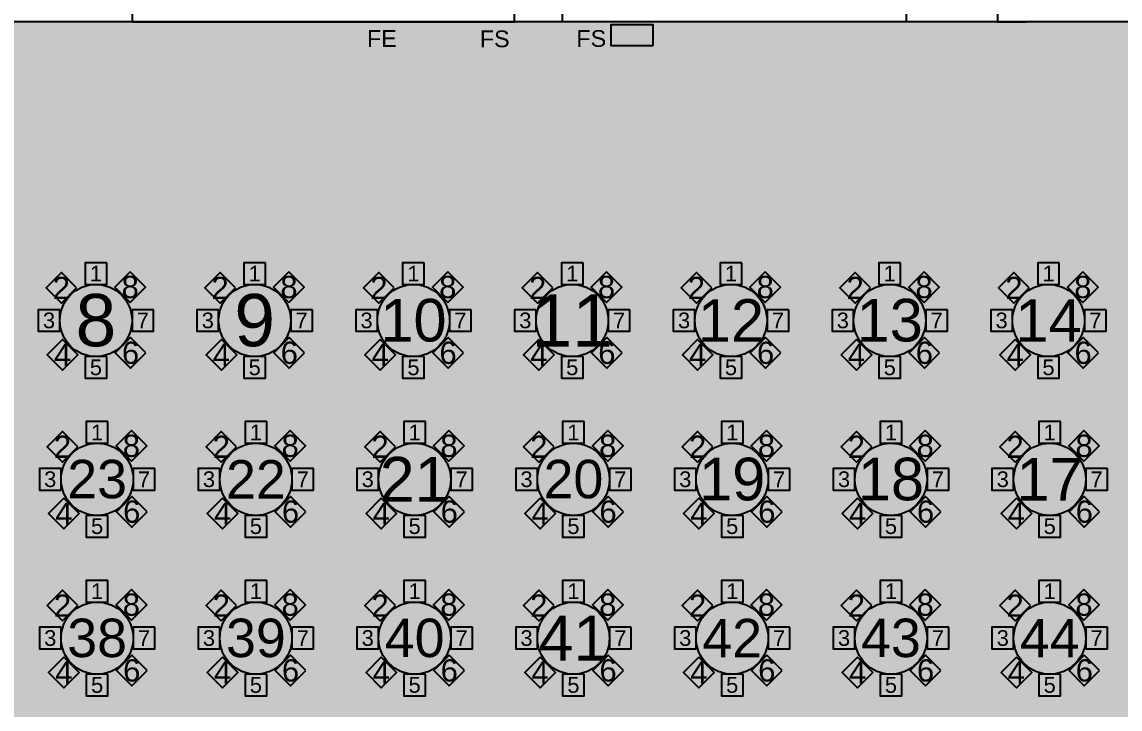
# Model space of a CAD drawing. Header units: feet. Extents: x 280 to 544, y 563 to 815.
# Drawn here: x 396.8 to 472.9, y 713.3 to 760.9 of the extents above; entities that cross this region are included whole.
import ezdxf
from ezdxf.enums import TextEntityAlignment as Align

# ---------------------------------------------------------------- set-up
doc = ezdxf.new("R2010")
doc.units = ezdxf.units.FT
doc.header["$MEASUREMENT"] = 0
for name, color, linetype in [('[labels]', 7, 'Continuous'), ('Background', 7, 'Continuous'), ('Building', 7, 'Continuous'), ('Layer 1', 7, 'Continuous')]:
    doc.layers.add(name, color=color, linetype=linetype)
doc.styles.add('Arial', font='Arial.ttf')

msp = doc.modelspace()

# ---------------------------------------------------------------- hatches: boundary and pattern name
at = {"layer": 'Background', "lineweight": 0, "true_color": 0xe6e6e6, "transparency": 33554687}
h = msp.add_hatch(color=254, dxfattribs=at)
h.dxf.hatch_style = 1
h.paths.add_polyline_path([(491.791, 760.881), (310.541, 760.881), (310.541, 592.714), (491.791, 592.714)])
at = {"layer": 'Layer 1', "lineweight": 0, "true_color": 0xd5a6bd, "transparency": 33554687}
h = msp.add_hatch(color=9, dxfattribs=at)
edge = h.paths.add_edge_path(flags=0)
edge.add_ellipse((401.957, 740.204), major_axis=(2.5, 0), ratio=1, start_angle=0.00573, end_angle=360, ccw=False)
edge.add_line((404.457, 740.204), (404.457, 740.204))
h = msp.add_hatch(color=9, dxfattribs=at)
edge = h.paths.add_edge_path(flags=0)
edge.add_ellipse((412.957, 740.204), major_axis=(2.5, 0), ratio=1, start_angle=0.00573, end_angle=360, ccw=False)
edge.add_line((415.457, 740.204), (415.457, 740.204))
h = msp.add_hatch(color=9, dxfattribs=at)
edge = h.paths.add_edge_path(flags=0)
edge.add_ellipse((423.957, 740.204), major_axis=(2.5, 0), ratio=1, start_angle=0.00573, end_angle=360, ccw=False)
edge.add_line((426.457, 740.204), (426.457, 740.204))
h = msp.add_hatch(color=9, dxfattribs=at)
edge = h.paths.add_edge_path(flags=0)
edge.add_ellipse((434.957, 740.204), major_axis=(2.5, 0), ratio=1, start_angle=0.00573, end_angle=360, ccw=False)
edge.add_line((437.457, 740.204), (437.457, 740.204))
h = msp.add_hatch(color=9, dxfattribs=at)
edge = h.paths.add_edge_path(flags=0)
edge.add_ellipse((445.957, 740.204), major_axis=(2.5, 0), ratio=1, start_angle=0.00573, end_angle=360, ccw=False)
edge.add_line((448.457, 740.204), (448.457, 740.204))
h = msp.add_hatch(color=9, dxfattribs=at)
edge = h.paths.add_edge_path(flags=0)
edge.add_ellipse((456.957, 740.204), major_axis=(2.5, 0), ratio=1, start_angle=0.00573, end_angle=360, ccw=False)
edge.add_line((459.457, 740.204), (459.457, 740.204))
h = msp.add_hatch(color=9, dxfattribs=at)
edge = h.paths.add_edge_path(flags=0)
edge.add_ellipse((467.957, 740.204), major_axis=(2.5, 0), ratio=1, start_angle=0.00573, end_angle=360, ccw=False)
edge.add_line((470.457, 740.204), (470.457, 740.204))
h = msp.add_hatch(color=9, dxfattribs=at)
edge = h.paths.add_edge_path(flags=0)
edge.add_ellipse((402.041, 729.204), major_axis=(2.5, 0), ratio=1, start_angle=0.00573, end_angle=360, ccw=False)
edge.add_line((404.54, 729.204), (404.541, 729.204))
h = msp.add_hatch(color=9, dxfattribs=at)
edge = h.paths.add_edge_path(flags=0)
edge.add_ellipse((413.041, 729.204), major_axis=(2.5, 0), ratio=1, start_angle=0.00573, end_angle=360, ccw=False)
edge.add_line((415.54, 729.204), (415.541, 729.204))
h = msp.add_hatch(color=9, dxfattribs=at)
edge = h.paths.add_edge_path(flags=0)
edge.add_ellipse((424.041, 729.204), major_axis=(2.5, 0), ratio=1, start_angle=0.00573, end_angle=360, ccw=False)
edge.add_line((426.54, 729.204), (426.541, 729.204))
h = msp.add_hatch(color=9, dxfattribs=at)
edge = h.paths.add_edge_path(flags=0)
edge.add_ellipse((435.041, 729.204), major_axis=(2.5, 0), ratio=1, start_angle=0.00573, end_angle=360, ccw=False)
edge.add_line((437.54, 729.204), (437.541, 729.204))
h = msp.add_hatch(color=9, dxfattribs=at)
edge = h.paths.add_edge_path(flags=0)
edge.add_ellipse((446.041, 729.204), major_axis=(2.5, 0), ratio=1, start_angle=0.00573, end_angle=360, ccw=False)
edge.add_line((448.54, 729.204), (448.541, 729.204))
h = msp.add_hatch(color=9, dxfattribs=at)
edge = h.paths.add_edge_path(flags=0)
edge.add_ellipse((457.041, 729.204), major_axis=(2.5, 0), ratio=1, start_angle=0.00573, end_angle=360, ccw=False)
edge.add_line((459.54, 729.204), (459.541, 729.204))
h = msp.add_hatch(color=9, dxfattribs=at)
edge = h.paths.add_edge_path(flags=0)
edge.add_ellipse((468.041, 729.204), major_axis=(2.5, 0), ratio=1, start_angle=0.00573, end_angle=360, ccw=False)
edge.add_line((470.54, 729.204), (470.541, 729.204))
h = msp.add_hatch(color=9, dxfattribs=at)
edge = h.paths.add_edge_path(flags=0)
edge.add_ellipse((402.041, 718.204), major_axis=(2.5, 0), ratio=1, start_angle=0.00573, end_angle=360, ccw=False)
edge.add_line((404.54, 718.204), (404.541, 718.204))
h = msp.add_hatch(color=9, dxfattribs=at)
edge = h.paths.add_edge_path(flags=0)
edge.add_ellipse((413.041, 718.204), major_axis=(2.5, 0), ratio=1, start_angle=0.00573, end_angle=360, ccw=False)
edge.add_line((415.54, 718.204), (415.541, 718.204))
h = msp.add_hatch(color=9, dxfattribs=at)
edge = h.paths.add_edge_path(flags=0)
edge.add_ellipse((424.041, 718.204), major_axis=(2.5, 0), ratio=1, start_angle=0.00573, end_angle=360, ccw=False)
edge.add_line((426.54, 718.204), (426.541, 718.204))
h = msp.add_hatch(color=9, dxfattribs=at)
edge = h.paths.add_edge_path(flags=0)
edge.add_ellipse((435.041, 718.204), major_axis=(2.5, 0), ratio=1, start_angle=0.00573, end_angle=360, ccw=False)
edge.add_line((437.54, 718.204), (437.541, 718.204))
h = msp.add_hatch(color=9, dxfattribs=at)
edge = h.paths.add_edge_path(flags=0)
edge.add_ellipse((446.041, 718.204), major_axis=(2.5, 0), ratio=1, start_angle=0.00573, end_angle=360, ccw=False)
edge.add_line((448.54, 718.204), (448.541, 718.204))
h = msp.add_hatch(color=9, dxfattribs=at)
edge = h.paths.add_edge_path(flags=0)
edge.add_ellipse((457.041, 718.204), major_axis=(2.5, 0), ratio=1, start_angle=0.00573, end_angle=360, ccw=False)
edge.add_line((459.54, 718.204), (459.541, 718.204))
h = msp.add_hatch(color=9, dxfattribs=at)
edge = h.paths.add_edge_path(flags=0)
edge.add_ellipse((468.041, 718.204), major_axis=(2.5, 0), ratio=1, start_angle=0.00573, end_angle=360, ccw=False)
edge.add_line((470.54, 718.204), (470.541, 718.204))

# ---------------------------------------------------------------- linework, layer by layer
at = {"layer": 'Background', "color": 254, "lineweight": 0, "true_color": 0xe6e6e6, "transparency": 33554687}
msp.add_lwpolyline([(491.791, 760.881), (310.541, 760.881), (310.541, 592.714), (491.791, 592.714)], close=True, dxfattribs=at)
at = {"layer": 'Background', "color": 254, "lineweight": 25, "true_color": 0xe6e6e6}
msp.add_lwpolyline([(491.791, 760.881), (310.541, 760.881), (310.541, 592.714), (491.791, 592.714)], close=True, dxfattribs=at)
at = {"layer": 'Building', "color": 18, "lineweight": 25, "true_color": 0x000000}
for points in [[(402.921, 761.881), (404.457, 761.881), (404.457, 760.881), (430.957, 760.881), (430.957, 761.548), (408.438, 761.548), (407.838, 763.787), (403.947, 778.307)], [(443.657, 774.798), (443.657, 769.298), (444.157, 769.298), (444.157, 772.371), (456.779, 772.371), (456.779, 762.048), (457.753, 762.048), (457.753, 761.548), (458.096, 761.548), (458.096, 760.881), (434.291, 760.881), (434.291, 761.548), (443.657, 761.548), (443.657, 762.048), (457.753, 762.048), (457.753, 766.983), (466.419, 766.983), (466.419, 761.548), (466.961, 761.548), (464.429, 761.548), (464.429, 760.881), (466.419, 760.881)]]:
    msp.add_lwpolyline(points, dxfattribs=at)
msp.add_lwpolyline([(440.56, 759.256), (440.56, 760.693), (437.623, 760.693), (437.623, 759.256)], close=True, dxfattribs=at)
at = {"layer": 'Layer 1', "color": 18, "lineweight": 25, "true_color": 0x000000}
for points in [[(402.707, 744.204), (401.207, 744.204), (401.207, 742.704), (402.707, 742.704)], [(413.707, 744.204), (412.207, 744.204), (412.207, 742.704), (413.707, 742.704)], [(424.707, 744.204), (423.207, 744.204), (423.207, 742.704), (424.707, 742.704)], [(435.707, 744.204), (434.207, 744.204), (434.207, 742.704), (435.707, 742.704)], [(446.707, 744.204), (445.207, 744.204), (445.207, 742.704), (446.707, 742.704)], [(457.707, 744.204), (456.207, 744.204), (456.207, 742.704), (457.707, 742.704)], [(468.707, 744.204), (467.207, 744.204), (467.207, 742.704), (468.707, 742.704)], [(400.622, 742.457), (399.562, 743.518), (398.501, 742.457), (399.562, 741.397)], [(404.332, 743.574), (403.272, 742.514), (404.332, 741.453), (405.393, 742.514)], [(411.622, 742.457), (410.562, 743.518), (409.501, 742.457), (410.562, 741.397)], [(415.332, 743.574), (414.272, 742.514), (415.332, 741.453), (416.393, 742.514)], [(422.622, 742.457), (421.562, 743.518), (420.501, 742.457), (421.562, 741.397)], [(426.332, 743.574), (425.272, 742.514), (426.332, 741.453), (427.393, 742.514)], [(433.622, 742.457), (432.562, 743.518), (431.501, 742.457), (432.562, 741.397)], [(437.332, 743.574), (436.272, 742.514), (437.332, 741.453), (438.393, 742.514)], [(444.622, 742.457), (443.562, 743.518), (442.501, 742.457), (443.562, 741.397)], [(448.332, 743.574), (447.272, 742.514), (448.332, 741.453), (449.393, 742.514)], [(455.622, 742.457), (454.562, 743.518), (453.501, 742.457), (454.562, 741.397)], [(459.332, 743.574), (458.272, 742.514), (459.332, 741.453), (460.393, 742.514)], [(466.622, 742.457), (465.562, 743.518), (464.501, 742.457), (465.562, 741.397)], [(470.332, 743.574), (469.272, 742.514), (470.332, 741.453), (471.393, 742.514)], [(399.457, 740.954), (397.957, 740.954), (397.957, 739.454), (399.457, 739.454)], [(405.957, 740.954), (404.457, 740.954), (404.457, 739.454), (405.957, 739.454)], [(410.457, 740.954), (408.957, 740.954), (408.957, 739.454), (410.457, 739.454)], [(416.957, 740.954), (415.457, 740.954), (415.457, 739.454), (416.957, 739.454)], [(421.457, 740.954), (419.957, 740.954), (419.957, 739.454), (421.457, 739.454)], [(427.957, 740.954), (426.457, 740.954), (426.457, 739.454), (427.957, 739.454)], [(432.457, 740.954), (430.957, 740.954), (430.957, 739.454), (432.457, 739.454)], [(438.957, 740.954), (437.457, 740.954), (437.457, 739.454), (438.957, 739.454)], [(443.457, 740.954), (441.957, 740.954), (441.957, 739.454), (443.457, 739.454)], [(449.957, 740.954), (448.457, 740.954), (448.457, 739.454), (449.957, 739.454)], [(454.457, 740.954), (452.957, 740.954), (452.957, 739.454), (454.457, 739.454)], [(460.957, 740.954), (459.457, 740.954), (459.457, 739.454), (460.957, 739.454)], [(465.457, 740.954), (463.957, 740.954), (463.957, 739.454), (465.457, 739.454)], [(471.957, 740.954), (470.457, 740.954), (470.457, 739.454), (471.957, 739.454)], [(399.648, 738.89), (398.587, 737.829), (399.648, 736.769), (400.709, 737.829)], [(405.416, 737.957), (404.356, 739.018), (403.295, 737.957), (404.356, 736.897)], [(410.648, 738.89), (409.587, 737.829), (410.648, 736.769), (411.709, 737.829)], [(416.416, 737.957), (415.356, 739.018), (414.295, 737.957), (415.356, 736.897)], [(421.648, 738.89), (420.587, 737.829), (421.648, 736.769), (422.709, 737.829)], [(427.416, 737.957), (426.356, 739.018), (425.295, 737.957), (426.356, 736.897)], [(432.648, 738.89), (431.587, 737.829), (432.648, 736.769), (433.709, 737.829)], [(438.416, 737.957), (437.356, 739.018), (436.295, 737.957), (437.356, 736.897)], [(443.648, 738.89), (442.587, 737.829), (443.648, 736.769), (444.709, 737.829)], [(449.416, 737.957), (448.356, 739.018), (447.295, 737.957), (448.356, 736.897)], [(454.648, 738.89), (453.587, 737.829), (454.648, 736.769), (455.709, 737.829)], [(460.416, 737.957), (459.356, 739.018), (458.295, 737.957), (459.356, 736.897)], [(465.648, 738.89), (464.587, 737.829), (465.648, 736.769), (466.709, 737.829)], [(471.416, 737.957), (470.356, 739.018), (469.295, 737.957), (470.356, 736.897)], [(402.707, 737.704), (401.207, 737.704), (401.207, 736.204), (402.707, 736.204)], [(413.707, 737.704), (412.207, 737.704), (412.207, 736.204), (413.707, 736.204)], [(424.707, 737.704), (423.207, 737.704), (423.207, 736.204), (424.707, 736.204)], [(435.707, 737.704), (434.207, 737.704), (434.207, 736.204), (435.707, 736.204)], [(446.707, 737.704), (445.207, 737.704), (445.207, 736.204), (446.707, 736.204)], [(457.707, 737.704), (456.207, 737.704), (456.207, 736.204), (457.707, 736.204)], [(468.707, 737.704), (467.207, 737.704), (467.207, 736.204), (468.707, 736.204)], [(402.791, 733.204), (401.291, 733.204), (401.291, 731.704), (402.791, 731.704)], [(413.791, 733.204), (412.291, 733.204), (412.291, 731.704), (413.791, 731.704)], [(424.791, 733.204), (423.291, 733.204), (423.291, 731.704), (424.791, 731.704)], [(435.791, 733.204), (434.291, 733.204), (434.291, 731.704), (435.791, 731.704)], [(446.791, 733.204), (445.291, 733.204), (445.291, 731.704), (446.791, 731.704)], [(457.791, 733.204), (456.291, 733.204), (456.291, 731.704), (457.791, 731.704)], [(468.791, 733.204), (467.291, 733.204), (467.291, 731.704), (468.791, 731.704)], [(400.706, 731.457), (399.645, 732.518), (398.584, 731.457), (399.645, 730.397)], [(404.416, 732.574), (403.355, 731.514), (404.416, 730.453), (405.476, 731.514)], [(411.706, 731.457), (410.645, 732.518), (409.584, 731.457), (410.645, 730.397)], [(415.416, 732.574), (414.355, 731.514), (415.416, 730.453), (416.476, 731.514)], [(422.706, 731.457), (421.645, 732.518), (420.584, 731.457), (421.645, 730.397)], [(426.416, 732.574), (425.355, 731.514), (426.416, 730.453), (427.476, 731.514)], [(433.706, 731.457), (432.645, 732.518), (431.584, 731.457), (432.645, 730.397)], [(437.416, 732.574), (436.355, 731.514), (437.416, 730.453), (438.476, 731.514)], [(444.706, 731.457), (443.645, 732.518), (442.584, 731.457), (443.645, 730.397)], [(448.416, 732.574), (447.355, 731.514), (448.416, 730.453), (449.476, 731.514)], [(455.706, 731.457), (454.645, 732.518), (453.584, 731.457), (454.645, 730.397)], [(459.416, 732.574), (458.355, 731.514), (459.416, 730.453), (460.476, 731.514)], [(466.706, 731.457), (465.645, 732.518), (464.584, 731.457), (465.645, 730.397)], [(470.416, 732.574), (469.355, 731.514), (470.416, 730.453), (471.476, 731.514)], [(399.541, 729.954), (398.041, 729.954), (398.041, 728.454), (399.541, 728.454)], [(406.041, 729.954), (404.541, 729.954), (404.541, 728.454), (406.041, 728.454)], [(410.541, 729.954), (409.041, 729.954), (409.041, 728.454), (410.541, 728.454)], [(417.041, 729.954), (415.541, 729.954), (415.541, 728.454), (417.041, 728.454)], [(421.541, 729.954), (420.041, 729.954), (420.041, 728.454), (421.541, 728.454)], [(428.041, 729.954), (426.541, 729.954), (426.541, 728.454), (428.041, 728.454)], [(432.541, 729.954), (431.041, 729.954), (431.041, 728.454), (432.541, 728.454)], [(439.041, 729.954), (437.541, 729.954), (437.541, 728.454), (439.041, 728.454)], [(443.541, 729.954), (442.041, 729.954), (442.041, 728.454), (443.541, 728.454)], [(450.041, 729.954), (448.541, 729.954), (448.541, 728.454), (450.041, 728.454)], [(454.541, 729.954), (453.041, 729.954), (453.041, 728.454), (454.541, 728.454)], [(461.041, 729.954), (459.541, 729.954), (459.541, 728.454), (461.041, 728.454)], [(465.541, 729.954), (464.041, 729.954), (464.041, 728.454), (465.541, 728.454)], [(472.041, 729.954), (470.541, 729.954), (470.541, 728.454), (472.041, 728.454)], [(399.731, 727.89), (398.67, 726.829), (399.731, 725.769), (400.792, 726.829)], [(405.5, 726.957), (404.439, 728.018), (403.378, 726.957), (404.439, 725.897)], [(410.731, 727.89), (409.67, 726.829), (410.731, 725.769), (411.792, 726.829)], [(416.5, 726.957), (415.439, 728.018), (414.378, 726.957), (415.439, 725.897)], [(421.731, 727.89), (420.67, 726.829), (421.731, 725.769), (422.792, 726.829)], [(427.5, 726.957), (426.439, 728.018), (425.378, 726.957), (426.439, 725.897)], [(432.731, 727.89), (431.67, 726.829), (432.731, 725.769), (433.792, 726.829)], [(438.5, 726.957), (437.439, 728.018), (436.378, 726.957), (437.439, 725.897)], [(443.731, 727.89), (442.67, 726.829), (443.731, 725.769), (444.792, 726.829)], [(449.5, 726.957), (448.439, 728.018), (447.378, 726.957), (448.439, 725.897)], [(454.731, 727.89), (453.67, 726.829), (454.731, 725.769), (455.792, 726.829)], [(460.5, 726.957), (459.439, 728.018), (458.378, 726.957), (459.439, 725.897)], [(465.731, 727.89), (464.67, 726.829), (465.731, 725.769), (466.792, 726.829)], [(471.5, 726.957), (470.439, 728.018), (469.378, 726.957), (470.439, 725.897)], [(402.791, 726.704), (401.291, 726.704), (401.291, 725.204), (402.791, 725.204)], [(413.791, 726.704), (412.291, 726.704), (412.291, 725.204), (413.791, 725.204)], [(424.791, 726.704), (423.291, 726.704), (423.291, 725.204), (424.791, 725.204)], [(435.791, 726.704), (434.291, 726.704), (434.291, 725.204), (435.791, 725.204)], [(446.791, 726.704), (445.291, 726.704), (445.291, 725.204), (446.791, 725.204)], [(457.791, 726.704), (456.291, 726.704), (456.291, 725.204), (457.791, 725.204)], [(468.791, 726.704), (467.291, 726.704), (467.291, 725.204), (468.791, 725.204)], [(402.791, 722.204), (401.291, 722.204), (401.291, 720.704), (402.791, 720.704)], [(413.791, 722.204), (412.291, 722.204), (412.291, 720.704), (413.791, 720.704)], [(424.791, 722.204), (423.291, 722.204), (423.291, 720.704), (424.791, 720.704)], [(435.791, 722.204), (434.291, 722.204), (434.291, 720.704), (435.791, 720.704)], [(446.791, 722.204), (445.291, 722.204), (445.291, 720.704), (446.791, 720.704)], [(457.791, 722.204), (456.291, 722.204), (456.291, 720.704), (457.791, 720.704)], [(468.791, 722.204), (467.291, 722.204), (467.291, 720.704), (468.791, 720.704)], [(400.706, 720.457), (399.645, 721.518), (398.584, 720.457), (399.645, 719.397)], [(404.416, 721.574), (403.355, 720.514), (404.416, 719.453), (405.476, 720.514)], [(411.706, 720.457), (410.645, 721.518), (409.584, 720.457), (410.645, 719.397)], [(415.416, 721.574), (414.355, 720.514), (415.416, 719.453), (416.476, 720.514)], [(422.706, 720.457), (421.645, 721.518), (420.584, 720.457), (421.645, 719.397)], [(426.416, 721.574), (425.355, 720.514), (426.416, 719.453), (427.476, 720.514)], [(433.706, 720.457), (432.645, 721.518), (431.584, 720.457), (432.645, 719.397)], [(437.416, 721.574), (436.355, 720.514), (437.416, 719.453), (438.476, 720.514)], [(444.706, 720.457), (443.645, 721.518), (442.584, 720.457), (443.645, 719.397)], [(448.416, 721.574), (447.355, 720.514), (448.416, 719.453), (449.476, 720.514)], [(455.706, 720.457), (454.645, 721.518), (453.584, 720.457), (454.645, 719.397)], [(459.416, 721.574), (458.355, 720.514), (459.416, 719.453), (460.476, 720.514)], [(466.706, 720.457), (465.645, 721.518), (464.584, 720.457), (465.645, 719.397)], [(470.416, 721.574), (469.355, 720.514), (470.416, 719.453), (471.476, 720.514)], [(399.541, 718.954), (398.041, 718.954), (398.041, 717.454), (399.541, 717.454)], [(406.041, 718.954), (404.541, 718.954), (404.541, 717.454), (406.041, 717.454)], [(410.541, 718.954), (409.041, 718.954), (409.041, 717.454), (410.541, 717.454)], [(417.041, 718.954), (415.541, 718.954), (415.541, 717.454), (417.041, 717.454)], [(421.541, 718.954), (420.041, 718.954), (420.041, 717.454), (421.541, 717.454)], [(428.041, 718.954), (426.541, 718.954), (426.541, 717.454), (428.041, 717.454)], [(432.541, 718.954), (431.041, 718.954), (431.041, 717.454), (432.541, 717.454)], [(439.041, 718.954), (437.541, 718.954), (437.541, 717.454), (439.041, 717.454)], [(443.541, 718.954), (442.041, 718.954), (442.041, 717.454), (443.541, 717.454)], [(450.041, 718.954), (448.541, 718.954), (448.541, 717.454), (450.041, 717.454)], [(454.541, 718.954), (453.041, 718.954), (453.041, 717.454), (454.541, 717.454)], [(461.041, 718.954), (459.541, 718.954), (459.541, 717.454), (461.041, 717.454)], [(465.541, 718.954), (464.041, 718.954), (464.041, 717.454), (465.541, 717.454)], [(472.041, 718.954), (470.541, 718.954), (470.541, 717.454), (472.041, 717.454)], [(399.731, 716.89), (398.67, 715.829), (399.731, 714.769), (400.792, 715.829)], [(405.5, 715.957), (404.439, 717.018), (403.378, 715.957), (404.439, 714.897)], [(410.731, 716.89), (409.67, 715.829), (410.731, 714.769), (411.792, 715.829)], [(416.5, 715.957), (415.439, 717.018), (414.378, 715.957), (415.439, 714.897)], [(421.731, 716.89), (420.67, 715.829), (421.731, 714.769), (422.792, 715.829)], [(427.5, 715.957), (426.439, 717.018), (425.378, 715.957), (426.439, 714.897)], [(432.731, 716.89), (431.67, 715.829), (432.731, 714.769), (433.792, 715.829)], [(438.5, 715.957), (437.439, 717.018), (436.378, 715.957), (437.439, 714.897)], [(443.731, 716.89), (442.67, 715.829), (443.731, 714.769), (444.792, 715.829)], [(449.5, 715.957), (448.439, 717.018), (447.378, 715.957), (448.439, 714.897)], [(454.731, 716.89), (453.67, 715.829), (454.731, 714.769), (455.792, 715.829)], [(460.5, 715.957), (459.439, 717.018), (458.378, 715.957), (459.439, 714.897)], [(465.731, 716.89), (464.67, 715.829), (465.731, 714.769), (466.792, 715.829)], [(471.5, 715.957), (470.439, 717.018), (469.378, 715.957), (470.439, 714.897)], [(402.791, 715.704), (401.291, 715.704), (401.291, 714.204), (402.791, 714.204)], [(413.791, 715.704), (412.291, 715.704), (412.291, 714.204), (413.791, 714.204)], [(424.791, 715.704), (423.291, 715.704), (423.291, 714.204), (424.791, 714.204)], [(435.791, 715.704), (434.291, 715.704), (434.291, 714.204), (435.791, 714.204)], [(446.791, 715.704), (445.291, 715.704), (445.291, 714.204), (446.791, 714.204)], [(457.791, 715.704), (456.291, 715.704), (456.291, 714.204), (457.791, 714.204)], [(468.791, 715.704), (467.291, 715.704), (467.291, 714.204), (468.791, 714.204)]]:
    msp.add_lwpolyline(points, close=True, dxfattribs=at)
for centre in [(401.957, 740.204), (412.957, 740.204), (423.957, 740.204), (434.957, 740.204), (445.957, 740.204), (456.957, 740.204), (467.957, 740.204), (402.041, 729.204), (413.041, 729.204), (424.041, 729.204), (435.041, 729.204), (446.041, 729.204), (457.041, 729.204), (468.041, 729.204), (402.041, 718.204), (413.041, 718.204), (424.041, 718.204), (435.041, 718.204), (446.041, 718.204), (457.041, 718.204), (468.041, 718.204)]:
    msp.add_ellipse(centre, major_axis=(2.5, 0), ratio=1, dxfattribs=at)

# ---------------------------------------------------------------- texts
at = {"layer": '[labels]', "color": 18, "true_color": 0x000000, "attachment_point": 5, "line_spacing_factor": 0.85, "style": 'Arial'}
for s, insert, char_height, width in [('1', (401.957, 743.454), 1.087, 1.5), ('8', (404.332, 742.514), 1.538, 2.12132), ('1', (412.957, 743.454), 1.087, 1.5), ('8', (415.332, 742.514), 1.538, 2.12132), ('1', (423.957, 743.454), 1.087, 1.5), ('8', (426.332, 742.514), 1.538, 2.12132), ('1', (434.957, 743.454), 1.087, 1.5), ('8', (437.332, 742.514), 1.538, 2.12132), ('1', (445.957, 743.454), 1.087, 1.5), ('8', (448.332, 742.514), 1.538, 2.12132), ('1', (456.957, 743.454), 1.087, 1.5), ('8', (459.332, 742.514), 1.538, 2.12132), ('1', (467.957, 743.454), 1.087, 1.5), ('8', (470.332, 742.514), 1.538, 2.12132), ('2', (399.562, 742.457), 1.538, 2.12132), ('2', (410.562, 742.457), 1.538, 2.12132), ('2', (421.562, 742.457), 1.538, 2.12132), ('2', (432.562, 742.457), 1.538, 2.12132), ('2', (443.562, 742.457), 1.538, 2.12132), ('2', (454.562, 742.457), 1.538, 2.12132), ('2', (465.562, 742.457), 1.538, 2.12132), ('8', (401.957, 740.204), 3.625, 5), ('9', (412.957, 740.204), 3.625, 5), ('11', (434.957, 740.204), 3.625, 5), ('10', (423.957, 740.204), 2.9526, 5), ('12', (445.957, 740.204), 2.9526, 5), ('13', (456.957, 740.204), 2.9526, 5), ('14', (467.957, 740.204), 2.9526, 5), ('3', (398.707, 740.204), 1.087, 1.5), ('7', (405.207, 740.204), 1.087, 1.5), ('3', (409.707, 740.204), 1.087, 1.5), ('7', (416.207, 740.204), 1.087, 1.5), ('3', (420.707, 740.204), 1.087, 1.5), ('7', (427.207, 740.204), 1.087, 1.5), ('3', (431.707, 740.204), 1.087, 1.5), ('7', (438.207, 740.204), 1.087, 1.5), ('3', (442.707, 740.204), 1.087, 1.5), ('7', (449.207, 740.204), 1.087, 1.5), ('3', (453.707, 740.204), 1.087, 1.5), ('7', (460.207, 740.204), 1.087, 1.5), ('3', (464.707, 740.204), 1.087, 1.5), ('7', (471.207, 740.204), 1.087, 1.5), ('6', (404.356, 737.957), 1.538, 2.12132), ('6', (415.356, 737.957), 1.538, 2.12132), ('6', (426.356, 737.957), 1.538, 2.12132), ('6', (437.356, 737.957), 1.538, 2.12132), ('6', (448.356, 737.957), 1.538, 2.12132), ('6', (459.356, 737.957), 1.538, 2.12132), ('6', (470.356, 737.957), 1.538, 2.12132), ('4', (399.648, 737.829), 1.538, 2.12132), ('4', (410.648, 737.829), 1.538, 2.12132), ('4', (421.648, 737.829), 1.538, 2.12132), ('4', (432.648, 737.829), 1.538, 2.12132), ('4', (443.648, 737.829), 1.538, 2.12132), ('4', (454.648, 737.829), 1.538, 2.12132), ('4', (465.648, 737.829), 1.538, 2.12132), ('5', (401.957, 736.954), 1.087, 1.5), ('5', (412.957, 736.954), 1.087, 1.5), ('5', (423.957, 736.954), 1.087, 1.5), ('5', (434.957, 736.954), 1.087, 1.5), ('5', (445.957, 736.954), 1.087, 1.5), ('5', (456.957, 736.954), 1.087, 1.5), ('5', (467.957, 736.954), 1.087, 1.5), ('1', (402.041, 732.454), 1.087, 1.5), ('1', (413.041, 732.454), 1.087, 1.5), ('1', (424.041, 732.454), 1.087, 1.5), ('1', (435.041, 732.454), 1.087, 1.5), ('1', (446.041, 732.454), 1.087, 1.5), ('1', (457.041, 732.454), 1.087, 1.5), ('1', (468.041, 732.454), 1.087, 1.5), ('2', (399.645, 731.457), 1.538, 2.12132), ('8', (404.416, 731.514), 1.538, 2.12132), ('2', (410.645, 731.457), 1.538, 2.12132), ('8', (415.416, 731.514), 1.538, 2.12132), ('2', (421.645, 731.457), 1.538, 2.12132), ('8', (426.416, 731.514), 1.538, 2.12132), ('2', (432.645, 731.457), 1.538, 2.12132), ('8', (437.416, 731.514), 1.538, 2.12132), ('2', (443.645, 731.457), 1.538, 2.12132), ('8', (448.416, 731.514), 1.538, 2.12132), ('2', (454.645, 731.457), 1.538, 2.12132), ('8', (459.416, 731.514), 1.538, 2.12132), ('2', (465.645, 731.457), 1.538, 2.12132), ('8', (470.416, 731.514), 1.538, 2.12132), ('23', (402.041, 729.204), 2.6647, 5), ('22', (413.041, 729.204), 2.6647, 5), ('21', (424.041, 729.204), 3.108, 5), ('20', (435.041, 729.204), 2.6647, 5), ('19', (446.041, 729.204), 2.9526, 5), ('18', (457.041, 729.204), 2.9526, 5), ('17', (468.041, 729.204), 2.9526, 5), ('3', (398.791, 729.204), 1.087, 1.5), ('7', (405.291, 729.204), 1.087, 1.5), ('3', (409.791, 729.204), 1.087, 1.5), ('7', (416.291, 729.204), 1.087, 1.5), ('3', (420.791, 729.204), 1.087, 1.5), ('7', (427.291, 729.204), 1.087, 1.5), ('3', (431.791, 729.204), 1.087, 1.5), ('7', (438.291, 729.204), 1.087, 1.5), ('3', (442.791, 729.204), 1.087, 1.5), ('7', (449.291, 729.204), 1.087, 1.5), ('3', (453.791, 729.204), 1.087, 1.5), ('7', (460.291, 729.204), 1.087, 1.5), ('3', (464.791, 729.204), 1.087, 1.5), ('7', (471.291, 729.204), 1.087, 1.5), ('4', (399.731, 726.829), 1.538, 2.12132), ('6', (404.439, 726.957), 1.538, 2.12132), ('4', (410.731, 726.829), 1.538, 2.12132), ('6', (415.439, 726.957), 1.538, 2.12132), ('4', (421.731, 726.829), 1.538, 2.12132), ('6', (426.439, 726.957), 1.538, 2.12132), ('4', (432.731, 726.829), 1.538, 2.12132), ('6', (437.439, 726.957), 1.538, 2.12132), ('4', (443.731, 726.829), 1.538, 2.12132), ('6', (448.439, 726.957), 1.538, 2.12132), ('4', (454.731, 726.829), 1.538, 2.12132), ('6', (459.439, 726.957), 1.538, 2.12132), ('4', (465.731, 726.829), 1.538, 2.12132), ('6', (470.439, 726.957), 1.538, 2.12132), ('5', (402.041, 725.954), 1.087, 1.5), ('5', (413.041, 725.954), 1.087, 1.5), ('5', (424.041, 725.954), 1.087, 1.5), ('5', (435.041, 725.954), 1.087, 1.5), ('5', (446.041, 725.954), 1.087, 1.5), ('5', (457.041, 725.954), 1.087, 1.5), ('5', (468.041, 725.954), 1.087, 1.5), ('2', (399.645, 720.457), 1.538, 2.12132), ('1', (402.041, 721.454), 1.087, 1.5), ('8', (404.416, 720.514), 1.538, 2.12132), ('2', (410.645, 720.457), 1.538, 2.12132), ('1', (413.041, 721.454), 1.087, 1.5), ('8', (415.416, 720.514), 1.538, 2.12132), ('2', (421.645, 720.457), 1.538, 2.12132), ('1', (424.041, 721.454), 1.087, 1.5), ('8', (426.416, 720.514), 1.538, 2.12132), ('2', (432.645, 720.457), 1.538, 2.12132), ('1', (435.041, 721.454), 1.087, 1.5), ('8', (437.416, 720.514), 1.538, 2.12132), ('2', (443.645, 720.457), 1.538, 2.12132), ('1', (446.041, 721.454), 1.087, 1.5), ('8', (448.416, 720.514), 1.538, 2.12132), ('2', (454.645, 720.457), 1.538, 2.12132), ('1', (457.041, 721.454), 1.087, 1.5), ('8', (459.416, 720.514), 1.538, 2.12132), ('2', (465.645, 720.457), 1.538, 2.12132), ('1', (468.041, 721.454), 1.087, 1.5), ('8', (470.416, 720.514), 1.538, 2.12132), ('41', (435.041, 718.204), 3.108, 5), ('38', (402.041, 718.204), 2.6647, 5), ('39', (413.041, 718.204), 2.6647, 5), ('40', (424.041, 718.204), 2.6647, 5), ('42', (446.041, 718.204), 2.6647, 5), ('43', (457.041, 718.204), 2.6647, 5), ('44', (468.041, 718.204), 2.6647, 5), ('3', (398.791, 718.204), 1.087, 1.5), ('7', (405.291, 718.204), 1.087, 1.5), ('3', (409.791, 718.204), 1.087, 1.5), ('7', (416.291, 718.204), 1.087, 1.5), ('3', (420.791, 718.204), 1.087, 1.5), ('7', (427.291, 718.204), 1.087, 1.5), ('3', (431.791, 718.204), 1.087, 1.5), ('7', (438.291, 718.204), 1.087, 1.5), ('3', (442.791, 718.204), 1.087, 1.5), ('7', (449.291, 718.204), 1.087, 1.5), ('3', (453.791, 718.204), 1.087, 1.5), ('7', (460.291, 718.204), 1.087, 1.5), ('3', (464.791, 718.204), 1.087, 1.5), ('7', (471.291, 718.204), 1.087, 1.5), ('6', (404.439, 715.957), 1.538, 2.12132), ('6', (415.439, 715.957), 1.538, 2.12132), ('6', (426.439, 715.957), 1.538, 2.12132), ('6', (437.439, 715.957), 1.538, 2.12132), ('6', (448.439, 715.957), 1.538, 2.12132), ('6', (459.439, 715.957), 1.538, 2.12132), ('6', (470.439, 715.957), 1.538, 2.12132), ('4', (399.731, 715.829), 1.538, 2.12132), ('4', (410.731, 715.829), 1.538, 2.12132), ('4', (421.731, 715.829), 1.538, 2.12132), ('4', (432.731, 715.829), 1.538, 2.12132), ('4', (443.731, 715.829), 1.538, 2.12132), ('4', (454.731, 715.829), 1.538, 2.12132), ('4', (465.731, 715.829), 1.538, 2.12132), ('5', (402.041, 714.954), 1.087, 1.5), ('5', (413.041, 714.954), 1.087, 1.5), ('5', (424.041, 714.954), 1.087, 1.5), ('5', (435.041, 714.954), 1.087, 1.5), ('5', (446.041, 714.954), 1.087, 1.5), ('5', (457.041, 714.954), 1.087, 1.5), ('5', (468.041, 714.954), 1.087, 1.5)]:
    msp.add_mtext(s, dxfattribs=dict(at, insert=insert, char_height=char_height, width=width))
at = {"layer": 'Building', "color": 18, "true_color": 0x000000, "style": 'Arial'}
for s, p in [('FE', (420.733, 760.317)), ('FS', (428.552, 760.293)), ('FS', (435.243, 760.317))]:
    msp.add_text(s, height=1.1602, dxfattribs=at).set_placement(p, align=Align.TOP_LEFT)

doc.saveas('drawing.dxf')
